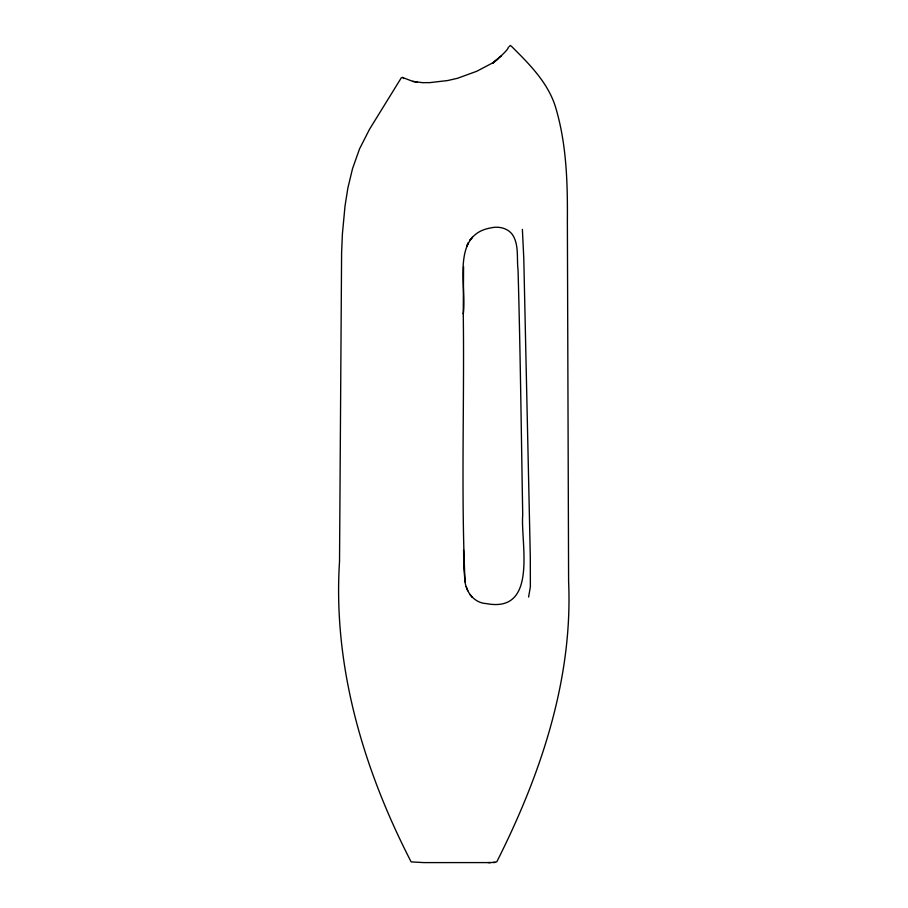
<?xml version="1.0" encoding="UTF-8"?>
<svg xmlns="http://www.w3.org/2000/svg" width="908" height="908" viewBox="0 0 908 908"><rect width="100%" height="100%" fill="white"/><g stroke="black" fill="none" stroke-linecap="round" stroke-linejoin="round"><path stroke-width="1.36" d="M463.262 313.964C464.476 403.231 460.969 492.783 465.055 581.926C466.496 592.935 474.714 603.014 486.336 603.604C538.716 613.536 520.386 542.246 522.724 514.961C521.26 433.275 520.363 351.566 518.037 269.892C516.663 258.769 518.979 246.431 513.429 236.194C509.07 228.373 499.173 225.865 490.899 227.897C450.391 234.684 467.109 287.314 463.262 313.964L463.568 266.577M528.604 597.044L530.363 586.784L530.295 556.649L523.791 258.462L522.384 229.418M510.285 45.4L509.377 46.614M508.332 47.114C508.934 50.814 482.034 71.641 497.754 59.213M501.5 55.808L492.386 63.072M492.499 62.992L476.791 71.255L457.428 78.304L447.587 80.562L429.711 82.628L422.492 82.662L412.754 81.368L417.158 82.231M412.754 81.368L402.392 77.407L401.37 77.691L369.567 129.197L359.557 148.833L352.52 168.706L347.877 187.99L345.04 205.855L342.395 233.958L341.601 252.708L339.524 561.609C332.793 666.302 363.541 769.519 411.154 861.896L424.036 862.6L490.99 862.589L496.755 861.896C540.498 775.216 572.993 679.581 568.601 581.358L567.375 221.779C567.659 183.166 566.683 143.884 555.401 106.633C547.672 82.106 528.921 63.685 511.147 45.99M493.158 862.555L494.758 862.521M488.005 862.6L490.524 862.577M402.709 77.52L403.856 78.565M472.285 597.441L469.822 594.365M466.213 586.5L467.802 590.688M465.055 581.926L463.829 567.818L463.579 550.021M468.256 242.879L466.735 246.17L468.256 242.89M472.239 237.385L470.094 239.95L472.239 237.385"/></g></svg>
